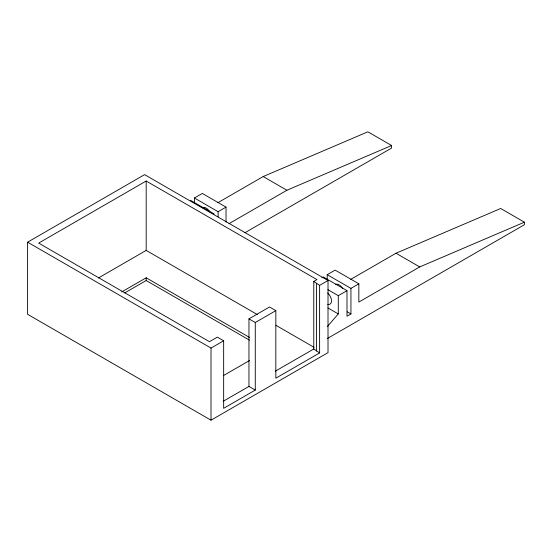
<?xml version="1.0" encoding="UTF-8"?>
<svg xmlns="http://www.w3.org/2000/svg" width="552" height="552" viewBox="0 0 552 552"><rect width="100%" height="100%" fill="white"/><g stroke="black" fill="none" stroke-linecap="round" stroke-linejoin="round"><path stroke-width="0.83" d="M327.384 326.529L338.286 313.936L338.286 295.679L327.916 289.69M27.6 242.183L144.603 174.632L328.012 280.519L328.012 352.638L211.009 420.189L27.6 314.295L27.6 242.183L211.009 348.07L223.657 340.77L223.657 408.321L255.279 390.064L255.279 322.513L275.834 310.645L275.834 378.196L319.615 352.921L319.615 285.37L328.012 280.519M319.615 352.921L313.784 348.988L313.784 281.437L316.945 279.609L146.183 181.022L38.668 243.094L209.429 341.681L217.336 337.12L223.657 340.77M194.407 203.115L194.407 198.002L202.315 193.441L226.03 207.131L226.03 222.07M217.902 202.694L263.187 176.55L367.867 131.811L391.589 145.507L391.589 148.06L244.929 232.737M98.401 277.987L146.183 250.401L257.287 314.543M194.407 198.002L218.123 211.699L226.03 207.131M228.997 223.677L286.902 190.247L391.589 145.507M121.702 291.918L146.183 277.787L249.449 337.403M124.676 292.94L146.183 280.519L249.449 340.142M223.215 401.276L248.959 386.414L248.959 318.863L269.514 306.995L275.834 310.645M321.816 277.801L323.272 276.966L346.987 290.656L346.987 316.22L350.941 313.936L350.941 288.379L327.219 274.682L327.219 279.795M327.219 274.682L335.126 270.121L358.841 283.811L358.841 302.068L419.713 266.926L524.4 222.187L524.4 224.74L327.267 338.555M350.713 279.374L395.998 253.23L500.685 208.49L524.4 222.187M338.286 295.679L346.987 290.656M350.941 288.379L358.841 283.811M223.519 375.539L249.483 360.546M275.413 371.137L313.784 348.988M263.187 176.55L286.902 190.247M395.998 253.23L419.713 266.926M190.454 200.286L214.169 213.976M313.784 281.437L319.615 285.37M347.236 311.797L350.941 313.936M327.916 307.947L338.286 313.936M275.931 325.307L313.964 347.263M248.959 318.863L255.279 322.513M248.959 386.414L255.279 390.064M316.455 283.542L316.455 351.093M218.123 211.699L218.123 216.805M211.009 348.07L211.009 420.189M146.183 181.022L146.183 250.401M146.183 277.787L146.183 280.519M327.743 293.071A7.155 4.133 60 0 1 331.49 300.881A7.155 4.133 60 0 1 327.743 304.359M335.499 284.459A7.155 4.133 60 0 1 342.654 288.592M202.687 207.78A7.155 4.133 60 0 1 209.843 211.913"/></g></svg>
